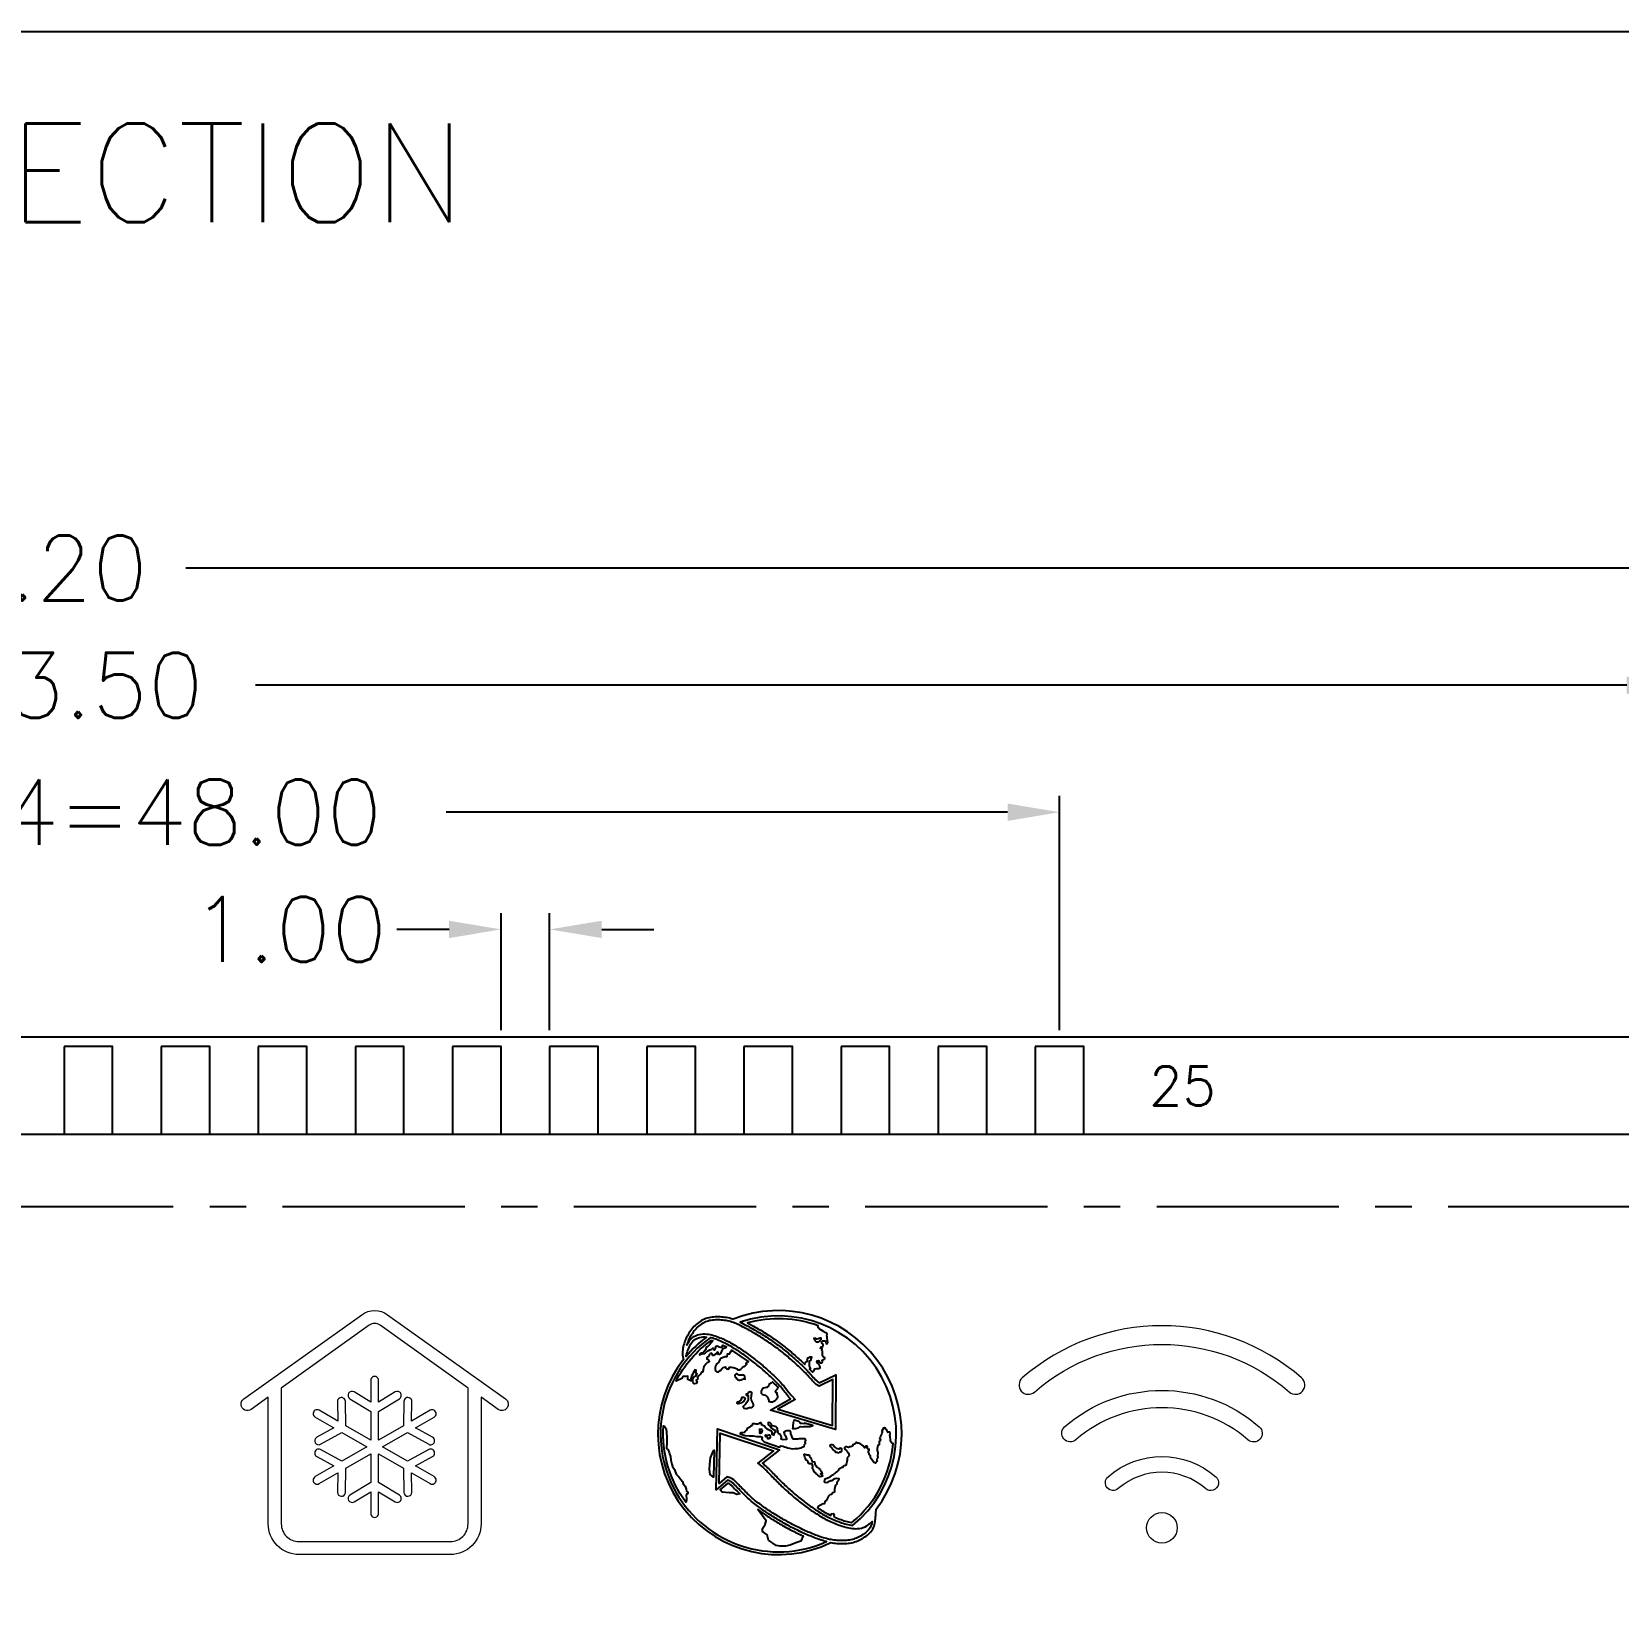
# Model space of a CAD drawing. Header units: millimetres. Extents: x 38 to 574, y 164 to 344.
# Drawn here: x 122.05 to 154.72, y 253.3 to 285.46 of the extents above; entities that cross this region are included whole.
import ezdxf
from ezdxf.enums import TextEntityAlignment as Align

# ---------------------------------------------------------------- set-up
doc = ezdxf.new("R2010")
doc.units = ezdxf.units.MM
doc.header["$LTSCALE"] = 3
doc.linetypes.add('CENTER', pattern=[2, 1.25, -0.25, 0.25, -0.25])
doc.layers.get('0').update_dxf_attribs({"linetype": 'CONTINUOUS'})
doc.layers.get('DEFPOINTS').update_dxf_attribs({"linetype": 'CONTINUOUS'})
doc.layers.add('DIM', color=3, linetype='CONTINUOUS')
doc.layers.add('DWG', color=7, linetype='CONTINUOUS')
doc.styles.add('ROMAND', font='romans.shx', dxfattribs={"width": 0.85})
doc.styles.add('ROMANS', font='romans.shx')
doc.dimstyles.new('LCDDIM', dxfattribs={"dimtxt": 0.7, "dimasz": 0.56, "dimexe": 0.175, "dimexo": 0.175, "dimgap": 0.14, "dimtad": 0, "dimzin": 0, "dimdsep": 46, "dimtxsty": 'ROMANS', "dimcen": 2.5, "dimadec": 0, "dimazin": 0, "dimtfac": 1, "dimtofl": 0, "dimtmove": 0, "dimatfit": 3, "dimfxl": 0, "dimarcsym": 0})

# ---------------------------------------------------------------- blocks, each defined once
blk = doc.blocks.new('*D5')
at = {"layer": 'DEFPOINTS', "color": 0}
for p in [(143.218, 269.399), (95.218, 264.575), (143.218, 264.575)]:
    blk.add_point(p, dxfattribs=at)
at = {"layer": 'DIM', "color": 0, "lineweight": -2}
for p, q in [((95.218, 264.91), (95.218, 269.734)), ((143.218, 264.91), (143.218, 269.734)), ((96.29, 269.399), (107.847, 269.399)), ((142.146, 269.399), (130.589, 269.399))]:
    blk.add_line(p, q, dxfattribs=at)
at = {"layer": 'DIM', "color": 0}
for points in [[(96.29, 269.577), (96.29, 269.22), (95.218, 269.399)], [(142.146, 269.577), (142.146, 269.22), (143.218, 269.399)]]:
    blk.add_solid(points, dxfattribs=at)
at = {"layer": 'DIM', "color": 0, "insert": (119.218, 269.399), "char_height": 1.34, "attachment_point": 5, "style": 'ROMANS'}
blk.add_mtext('PITCH 2.00X24=48.00', dxfattribs=at)
blk = doc.blocks.new('*D6')
at = {"layer": 'DEFPOINTS', "color": 0}
for p in [(131.718, 266.987), (131.718, 264.575), (132.718, 264.575)]:
    blk.add_point(p, dxfattribs=at)
at = {"layer": 'DIM', "color": 0, "lineweight": -2}
for p, q in [((131.718, 264.91), (131.718, 267.322)), ((132.718, 264.91), (132.718, 267.322)), ((130.646, 266.987), (129.574, 266.987)), ((133.79, 266.987), (134.862, 266.987))]:
    blk.add_line(p, q, dxfattribs=at)
at = {"layer": 'DIM', "color": 0}
for points in [[(130.646, 267.165), (130.646, 266.808), (131.718, 266.987)], [(133.79, 267.165), (133.79, 266.808), (132.718, 266.987)]]:
    blk.add_solid(points, dxfattribs=at)
at = {"layer": 'DIM', "color": 0, "insert": (127.36, 266.987), "char_height": 1.34, "attachment_point": 5, "style": 'ROMANS'}
blk.add_mtext('1.00', dxfattribs=at)
blk = doc.blocks.new('*D16')
at = {"layer": 'DEFPOINTS', "color": 0}
for p in [(155.968, 272.011), (82.468, 261.275), (155.968, 261.275)]:
    blk.add_point(p, dxfattribs=at)
at = {"layer": 'DIM', "color": 0, "lineweight": -2}
for p, q in [((82.468, 261.61), (82.468, 272.346)), ((155.968, 261.61), (155.968, 272.346)), ((83.54, 272.011), (111.771, 272.011)), ((154.896, 272.011), (126.664, 272.011))]:
    blk.add_line(p, q, dxfattribs=at)
at = {"layer": 'DIM', "color": 0}
for points in [[(83.54, 272.189), (83.54, 271.832), (82.468, 272.011)], [(154.896, 272.189), (154.896, 271.832), (155.968, 272.011)]]:
    blk.add_solid(points, dxfattribs=at)
at = {"layer": 'DIM', "color": 0, "insert": (119.218, 272.011), "char_height": 1.34, "attachment_point": 5, "style": 'ROMANS'}
blk.add_mtext('MIN V.A 73.50', dxfattribs=at)
blk = doc.blocks.new('*D17')
at = {"layer": 'DEFPOINTS', "color": 0}
for p in [(157.468, 274.423), (80.968, 264.775), (157.468, 264.775)]:
    blk.add_point(p, dxfattribs=at)
at = {"layer": 'DIM', "color": 0, "lineweight": -2}
for p, q in [((80.968, 265.11), (80.968, 274.758)), ((157.468, 265.11), (157.468, 274.758)), ((82.04, 274.423), (113.207, 274.423)), ((156.396, 274.423), (125.229, 274.423))]:
    blk.add_line(p, q, dxfattribs=at)
at = {"layer": 'DIM', "color": 0}
for points in [[(82.04, 274.601), (82.04, 274.244), (80.968, 274.423)], [(156.396, 274.601), (156.396, 274.244), (157.468, 274.423)]]:
    blk.add_solid(points, dxfattribs=at)
at = {"layer": 'DIM', "color": 0, "insert": (119.218, 274.423), "char_height": 1.34, "attachment_point": 5, "style": 'ROMANS'}
blk.add_mtext('76.50%%p0.20', dxfattribs=at)
blk = doc.blocks.new('DWG')
at = {"layer": 'DWG', "lineweight": 0}
for points in [[(50.688, 36.831), (50.337, 37.081), (50.337, 34.476, -0.414214), (49.707, 33.846), (46.587, 33.846, -0.414214), (45.956, 34.476), (45.956, 37.081), (45.606, 36.831, -1), (45.451, 37.049), (47.88, 38.781, -0.320007), (48.413, 38.781), (50.843, 37.049, -1)], [(50.07, 34.476), (50.07, 37.271), (48.258, 38.564, 0.320007), (48.035, 38.564), (46.223, 37.271), (46.223, 34.476, 0.414214), (46.587, 34.113), (49.707, 34.113, 0.414214)], [(67.234, 37.48, 0.37367), (61.481, 37.48, 1), (61.733, 37.19, -0.37367), (66.982, 37.19, 1)], [(49.37, 35.449), (48.987, 35.67), (49.338, 35.863, 1), (49.259, 36.007), (48.821, 35.766), (48.311, 36.06), (48.821, 36.355), (49.259, 36.114, 1), (49.338, 36.258), (48.987, 36.451), (49.37, 36.672, 1.030478), (49.288, 36.814), (48.905, 36.593), (48.913, 36.992, 1.021645), (48.749, 36.995), (48.739, 36.497), (48.229, 36.202), (48.229, 36.791), (48.656, 37.051, 1), (48.571, 37.191), (48.229, 36.983), (48.229, 37.426, 1.030478), (48.065, 37.426), (48.065, 36.983), (47.722, 37.191, 1), (47.637, 37.051), (48.065, 36.791), (48.065, 36.202), (47.555, 36.497), (47.544, 36.997, 1), (47.38, 36.993), (47.388, 36.593), (47.005, 36.814, 1.030478), (46.923, 36.672), (47.306, 36.451), (46.955, 36.258, 1), (47.034, 36.114), (47.473, 36.355), (47.982, 36.06), (47.473, 35.766), (47.034, 36.007, 1), (46.955, 35.863), (47.306, 35.67), (46.923, 35.449, 1.030478), (47.005, 35.306), (47.388, 35.528), (47.38, 35.127, 1), (47.544, 35.124), (47.555, 35.624), (48.065, 35.918), (48.065, 35.329), (47.637, 35.07, 1), (47.722, 34.93), (48.065, 35.137), (48.065, 34.695, 1.030478), (48.229, 34.695), (48.229, 35.137), (48.571, 34.93, 1.003444), (48.656, 35.07), (48.229, 35.329), (48.229, 35.918), (48.739, 35.624), (48.749, 35.124, 1), (48.913, 35.127), (48.905, 35.528), (49.288, 35.306, 1.030478)], [(66.127, 36.206, 0.37367), (62.587, 36.206, -1), (62.354, 36.475, -0.37367), (66.361, 36.475, -1)], [(65.256, 35.203, 0.37367), (63.458, 35.203, -1), (63.247, 35.446, -0.37367), (65.467, 35.446, -1)]]:
    blk.add_lwpolyline(points, format="xyb", close=True, dxfattribs=at)
at = {"layer": 'DWG'}
for points in [[(55.425, 38.715), (55.392, 38.721), (55.359, 38.726), (55.326, 38.73), (55.293, 38.733), (55.26, 38.735), (55.226, 38.736), (55.193, 38.736), (55.159, 38.735), (55.126, 38.733), (55.093, 38.73), (55.06, 38.726), (55.027, 38.719), (54.994, 38.712), (54.963, 38.702), (54.937, 38.691), (54.907, 38.677), (54.877, 38.661), (54.849, 38.643), (54.821, 38.624), (54.795, 38.604), (54.77, 38.582), (54.745, 38.56), (54.722, 38.536), (54.699, 38.511), (54.677, 38.486), (54.657, 38.459), (54.637, 38.432), (54.619, 38.404), (54.602, 38.376), (54.585, 38.347), (54.57, 38.317), (54.556, 38.287), (54.543, 38.256), (54.531, 38.225), (54.528, 38.217), (54.518, 38.185), (54.509, 38.153), (54.501, 38.12), (54.495, 38.088), (54.491, 38.054), (54.488, 38.021), (54.487, 37.988), (54.488, 37.954), (54.492, 37.921), (54.499, 37.889), (54.508, 37.861, 0.794375), (57.538, 34.091), (57.567, 34.086), (57.6, 34.082), (57.633, 34.078), (57.666, 34.074), (57.699, 34.072), (57.733, 34.07), (57.766, 34.07), (57.8, 34.07), (57.833, 34.072), (57.866, 34.074), (57.9, 34.078), (57.933, 34.082), (57.965, 34.088), (57.998, 34.096), (58.03, 34.105), (58.062, 34.115), (58.093, 34.127), (58.124, 34.14), (58.153, 34.155), (58.182, 34.171), (58.211, 34.189), (58.239, 34.207), (58.266, 34.226), (58.293, 34.246), (58.318, 34.268), (58.342, 34.292), (58.364, 34.316), (58.384, 34.343), (58.402, 34.371), (58.418, 34.401), (58.43, 34.432), (58.44, 34.463), (58.445, 34.488), (58.45, 34.521), (58.455, 34.554), (58.458, 34.587), (58.461, 34.621), (58.464, 34.654), (58.466, 34.687), (58.468, 34.721), (58.47, 34.754), (58.471, 34.778, 0.762052), (55.526, 38.688), (55.522, 38.69), (55.49, 38.699), (55.458, 38.707)], [(55.686, 38.619), (55.715, 38.605), (55.745, 38.59), (55.775, 38.574), (55.805, 38.559), (55.834, 38.544), (55.864, 38.528), (55.893, 38.512), (55.922, 38.496), (55.951, 38.479), (55.98, 38.463), (56.009, 38.446), (56.038, 38.429), (56.067, 38.412), (56.095, 38.395), (56.124, 38.377), (56.152, 38.359), (56.18, 38.341), (56.208, 38.323), (56.236, 38.305), (56.264, 38.286), (56.292, 38.268), (56.319, 38.249), (56.347, 38.23), (56.374, 38.211), (56.401, 38.191), (56.428, 38.171), (56.455, 38.152), (56.482, 38.132), (56.508, 38.111), (56.535, 38.091), (56.561, 38.071), (56.587, 38.05), (56.613, 38.029), (56.639, 38.008), (56.665, 37.987), (56.691, 37.965), (56.716, 37.944), (56.742, 37.922), (56.767, 37.9), (56.792, 37.878), (56.817, 37.856), (56.842, 37.834), (56.866, 37.811), (56.891, 37.788), (56.915, 37.766), (56.94, 37.743), (56.964, 37.72), (56.988, 37.697), (57.012, 37.673), (57.036, 37.65), (57.059, 37.626), (57.083, 37.602), (57.092, 37.593), (57.115, 37.568), (57.137, 37.543), (57.158, 37.518), (57.179, 37.492), (57.201, 37.467), (57.224, 37.442), (57.248, 37.419), (57.274, 37.398), (57.302, 37.38), (57.644, 37.546), (57.634, 36.419), (56.296, 36.819), (56.706, 37.051), (56.69, 37.068), (56.668, 37.093), (56.646, 37.119), (56.625, 37.145), (56.604, 37.171), (56.584, 37.197), (56.563, 37.224), (56.543, 37.25), (56.522, 37.276), (56.5, 37.302), (56.479, 37.327), (56.457, 37.352), (56.44, 37.369), (56.417, 37.393), (56.393, 37.417), (56.369, 37.441), (56.345, 37.464), (56.321, 37.487), (56.297, 37.509), (56.272, 37.532), (56.247, 37.554), (56.222, 37.577), (56.197, 37.599), (56.172, 37.621), (56.147, 37.643), (56.122, 37.665), (56.096, 37.686), (56.071, 37.708), (56.045, 37.729), (56.019, 37.75), (55.993, 37.771), (55.967, 37.792), (55.941, 37.813), (55.914, 37.833), (55.888, 37.853), (55.861, 37.874), (55.835, 37.894), (55.808, 37.913), (55.781, 37.933), (55.754, 37.953), (55.726, 37.972), (55.699, 37.991), (55.671, 38.01), (55.643, 38.028), (55.616, 38.047), (55.587, 38.065), (55.559, 38.082), (55.531, 38.1), (55.502, 38.117), (55.473, 38.134), (55.444, 38.15), (55.415, 38.166), (55.385, 38.182), (55.356, 38.197), (55.326, 38.212), (55.295, 38.226), (55.265, 38.24), (55.234, 38.253), (55.203, 38.265), (55.172, 38.276), (55.14, 38.287), (55.108, 38.296), (55.076, 38.305), (55.058, 38.309, 0.90576), (57.447, 34.111), (57.436, 34.113), (57.404, 34.122), (57.372, 34.131), (57.34, 34.141), (57.308, 34.152), (57.298, 34.155), (57.267, 34.166), (57.236, 34.178), (57.205, 34.19), (57.173, 34.202), (57.142, 34.214), (57.112, 34.227), (57.081, 34.24), (57.05, 34.253), (57.019, 34.267), (56.989, 34.28), (56.959, 34.294), (56.928, 34.308), (56.898, 34.323), (56.868, 34.337), (56.838, 34.352), (56.808, 34.367), (56.778, 34.382), (56.749, 34.397), (56.719, 34.412), (56.689, 34.428), (56.66, 34.444), (56.631, 34.46), (56.601, 34.476), (56.572, 34.492), (56.543, 34.509), (56.514, 34.526), (56.486, 34.543), (56.457, 34.56), (56.428, 34.577), (56.4, 34.594), (56.371, 34.612), (56.343, 34.63), (56.315, 34.647), (56.287, 34.666), (56.259, 34.684), (56.231, 34.702), (56.203, 34.721), (56.176, 34.74), (56.148, 34.759), (56.121, 34.778), (56.094, 34.797), (56.066, 34.817), (56.04, 34.836), (56.013, 34.856), (55.986, 34.876), (55.96, 34.897), (55.958, 34.898), (55.932, 34.919), (55.906, 34.94), (55.881, 34.962), (55.856, 34.984), (55.831, 35.006), (55.807, 35.029), (55.783, 35.053), (55.759, 35.076), (55.736, 35.1), (55.712, 35.124), (55.689, 35.148), (55.666, 35.172), (55.642, 35.195), (55.619, 35.219), (55.599, 35.24), (55.576, 35.264), (55.552, 35.288), (55.529, 35.311), (55.503, 35.333), (55.476, 35.352), (55.446, 35.368), (55.414, 35.376), (55.177, 35.174), (55.204, 36.43), (56.485, 35.999), (56.134, 35.726), (56.159, 35.703), (56.184, 35.681), (56.209, 35.659), (56.213, 35.655), (56.238, 35.632), (56.262, 35.609), (56.285, 35.586), (56.309, 35.562), (56.332, 35.538), (56.355, 35.514), (56.378, 35.49), (56.401, 35.466), (56.425, 35.442), (56.448, 35.418), (56.457, 35.408), (56.48, 35.385), (56.504, 35.361), (56.528, 35.338), (56.552, 35.315), (56.576, 35.291), (56.6, 35.269), (56.625, 35.246), (56.649, 35.223), (56.674, 35.201), (56.699, 35.178), (56.724, 35.156), (56.749, 35.134), (56.774, 35.112), (56.8, 35.09), (56.825, 35.069), (56.851, 35.047), (56.876, 35.026), (56.902, 35.005), (56.928, 34.984), (56.955, 34.963), (56.981, 34.943), (57.007, 34.923), (57.034, 34.902), (57.061, 34.882), (57.088, 34.863), (57.115, 34.843), (57.142, 34.824), (57.17, 34.805), (57.197, 34.786), (57.225, 34.768), (57.253, 34.749), (57.281, 34.731), (57.31, 34.714), (57.338, 34.696), (57.367, 34.679), (57.396, 34.663), (57.425, 34.646), (57.454, 34.631), (57.484, 34.615), (57.514, 34.6), (57.544, 34.586), (57.574, 34.572), (57.605, 34.559), (57.636, 34.546), (57.667, 34.534), (57.698, 34.523), (57.699, 34.522), (57.731, 34.511), (57.762, 34.5), (57.794, 34.489), (57.826, 34.479), (57.858, 34.47), (57.89, 34.461), (57.923, 34.454), (57.956, 34.448), (57.989, 34.443), (57.989, 34.443, 0.837913), (55.675, 38.625)], [(57.425, 38.413), (57.403, 38.43), (57.367, 38.452), (57.335, 38.467), (57.304, 38.487), (57.283, 38.509), (57.275, 38.536), (57.281, 38.553, 0.157444), (55.825, 38.613), (55.949, 38.544), (55.979, 38.528), (56.008, 38.511), (56.037, 38.494), (56.066, 38.477), (56.095, 38.46), (56.124, 38.442), (56.153, 38.424), (56.182, 38.406), (56.21, 38.388), (56.239, 38.37), (56.267, 38.351), (56.295, 38.333), (56.323, 38.314), (56.351, 38.295), (56.379, 38.275), (56.406, 38.256), (56.434, 38.236), (56.461, 38.216), (56.488, 38.196), (56.515, 38.176), (56.542, 38.156), (56.569, 38.135), (56.596, 38.114), (56.622, 38.093), (56.648, 38.072), (56.675, 38.051), (56.701, 38.03), (56.727, 38.008), (56.752, 37.986), (56.778, 37.964), (56.803, 37.942), (56.829, 37.92), (56.854, 37.897), (56.879, 37.875), (56.904, 37.852), (56.929, 37.829), (56.954, 37.806), (56.978, 37.783), (57.002, 37.76), (57.002, 37.782), (57.022, 37.815), (57.05, 37.819), (57.059, 37.842), (57.059, 37.859), (57.054, 37.876), (57.063, 37.892), (57.076, 37.895), (57.093, 37.898), (57.117, 37.917), (57.139, 37.917), (57.139, 37.89), (57.125, 37.878), (57.13, 37.849), (57.11, 37.831), (57.092, 37.814), (57.092, 37.723), (57.124, 37.668), (57.1, 37.664), (57.13, 37.634), (57.156, 37.606), (57.164, 37.597), (57.185, 37.618), (57.188, 37.621), (57.211, 37.668), (57.25, 37.674), (57.266, 37.674), (57.299, 37.677), (57.307, 37.679), (57.317, 37.688), (57.319, 37.706), (57.306, 37.736), (57.305, 37.737), (57.286, 37.764), (57.271, 37.777), (57.252, 37.81), (57.261, 37.831), (57.289, 37.837), (57.305, 37.808), (57.313, 37.797), (57.33, 37.793), (57.356, 37.788), (57.366, 37.805), (57.36, 37.845), (57.377, 37.85), (57.396, 37.86), (57.417, 37.874), (57.417, 37.895), (57.391, 37.907), (57.369, 37.933), (57.366, 37.966), (57.367, 38.006), (57.367, 38.033), (57.357, 38.047), (57.363, 38.078), (57.321, 38.096), (57.338, 38.121), (57.362, 38.123), (57.375, 38.129), (57.385, 38.152), (57.385, 38.176), (57.358, 38.19), (57.35, 38.217), (57.376, 38.246), (57.42, 38.245), (57.437, 38.219), (57.445, 38.192), (57.464, 38.182), (57.476, 38.208), (57.466, 38.297), (57.464, 38.319), (57.458, 38.353), (57.464, 38.38), (57.453, 38.403)], [(55.094, 38.248), (55.11, 38.244), (55.071, 38.199), (55.049, 38.165), (55.028, 38.148), (55.001, 38.12), (54.973, 38.104), (54.96, 38.059), (54.918, 38.011), (54.903, 37.999), (54.875, 37.988), (54.858, 37.981), (54.836, 37.956), (54.863, 37.967), (54.892, 37.978), (54.947, 37.984), (54.973, 38.01), (55.011, 38.041), (55.049, 38.056), (55.09, 38.073), (55.108, 38.095), (55.125, 38.09), (55.129, 38.062), (55.154, 38.057), (55.171, 38.107), (55.175, 38.121), (55.18, 38.136), (55.198, 38.14), (55.216, 38.132), (55.241, 38.117), (55.271, 38.112), (55.29, 38.115), (55.302, 38.121), (55.309, 38.132), (55.316, 38.153), (55.389, 38.12), (55.379, 38.1), (55.338, 38.083), (55.312, 38.07), (55.289, 38.034), (55.266, 37.981), (55.242, 37.961), (55.214, 37.966), (55.222, 37.984), (55.218, 38.007), (55.205, 38.009), (55.18, 37.976), (55.147, 37.956), (55.127, 37.94), (55.108, 37.943), (55.101, 37.957), (55.098, 37.974), (55.081, 37.988), (55.056, 37.978), (55.056, 37.978), (55.032, 37.954), (55.028, 37.923), (54.999, 37.907), (54.984, 37.884), (54.984, 37.867), (55.007, 37.867), (55.026, 37.847), (55.032, 37.815), (54.991, 37.794), (54.965, 37.762), (54.926, 37.707), (54.911, 37.657), (54.908, 37.637), (54.898, 37.597), (54.878, 37.596), (54.853, 37.556), (54.819, 37.522), (54.792, 37.49), (54.8, 37.459), (54.77, 37.432), (54.787, 37.388), (54.758, 37.365), (54.73, 37.357), (54.705, 37.376), (54.696, 37.409), (54.699, 37.457), (54.711, 37.486), (54.724, 37.51), (54.757, 37.526), (54.782, 37.555), (54.79, 37.563), (54.767, 37.575), (54.763, 37.601), (54.767, 37.627), (54.767, 37.643), (54.738, 37.647), (54.725, 37.621), (54.715, 37.596), (54.691, 37.548), (54.668, 37.516), (54.655, 37.454), (54.655, 37.422), (54.592, 37.446), (54.597, 37.48), (54.592, 37.516), (54.555, 37.511), (54.492, 37.511), (54.474, 37.469), (54.352, 37.414, -0.118437), (55.076, 38.253)], [(54.844, 38.315), (54.877, 38.321), (54.91, 38.324), (54.944, 38.324), (54.977, 38.322), (54.98, 38.321, 0.058687), (54.558, 37.923), (54.561, 37.934), (54.57, 37.967), (54.579, 37.999), (54.589, 38.031), (54.6, 38.062), (54.613, 38.093), (54.626, 38.124), (54.641, 38.154), (54.642, 38.155), (54.658, 38.184), (54.677, 38.211), (54.699, 38.237), (54.724, 38.259), (54.751, 38.278), (54.781, 38.294), (54.812, 38.306)], [(54.56, 35.081), (54.568, 34.972), (54.551, 34.923, -0.177796), (54.095, 36.493), (54.119, 36.474), (54.146, 36.433), (54.153, 36.359), (54.163, 36.26), (54.161, 36.182), (54.16, 36.115), (54.155, 36.059, 0.003177), (54.158, 36.03), (54.187, 35.999), (54.208, 35.946), (54.221, 35.916), (54.241, 35.863), (54.247, 35.788), (54.268, 35.705), (54.282, 35.659), (54.322, 35.594), (54.357, 35.502), (54.413, 35.444), (54.448, 35.387), (54.488, 35.348), (54.496, 35.299), (54.541, 35.25), (54.564, 35.194), (54.568, 35.151), (54.592, 35.129), (54.596, 35.102)], [(57.395, 34.727), (57.423, 34.711), (57.452, 34.695), (57.48, 34.68), (57.509, 34.665), (57.538, 34.65), (57.543, 34.648), (57.543, 34.649), (57.549, 34.685), (57.592, 34.688), (57.606, 34.667), (57.603, 34.634), (57.605, 34.619), (57.627, 34.61), (57.656, 34.598), (57.686, 34.586), (57.715, 34.576), (57.749, 34.564), (57.781, 34.553), (57.811, 34.542), (57.842, 34.532), (57.873, 34.524), (57.903, 34.516), (57.934, 34.509), (57.965, 34.503), (57.973, 34.502, 0.201417), (58.823, 36.129), (58.793, 36.141), (58.77, 36.176), (58.766, 36.221), (58.76, 36.258), (58.76, 36.266), (58.757, 36.299), (58.761, 36.329), (58.752, 36.362), (58.727, 36.362), (58.711, 36.358), (58.698, 36.376), (58.691, 36.411), (58.674, 36.427), (58.667, 36.449), (58.646, 36.454), (58.623, 36.445), (58.593, 36.392), (58.599, 36.37), (58.587, 36.339), (58.574, 36.306), (58.559, 36.284), (58.553, 36.256), (58.542, 36.224), (58.563, 36.211), (58.557, 36.18), (58.537, 36.17), (58.534, 36.139), (58.532, 36.102), (58.507, 36.093), (58.501, 36.052), (58.493, 36.027), (58.493, 35.982), (58.507, 35.955), (58.505, 35.923), (58.501, 35.884), (58.505, 35.847), (58.495, 35.824), (58.489, 35.792), (58.492, 35.767), (58.46, 35.728), (58.427, 35.737), (58.408, 35.759), (58.396, 35.78), (58.369, 35.818), (58.355, 35.839), (58.356, 35.877), (58.334, 35.896), (58.331, 35.917), (58.314, 35.942), (58.317, 35.966), (58.327, 35.992), (58.326, 36.012), (58.309, 36.007), (58.29, 36.034), (58.292, 36.061), (58.286, 36.077), (58.265, 36.077), (58.256, 36.066), (58.251, 36.048), (58.23, 36.044), (58.219, 36.065), (58.206, 36.082), (58.176, 36.101), (58.155, 36.118), (58.127, 36.129), (58.106, 36.138), (58.086, 36.138), (58.069, 36.159), (58.049, 36.134), (58.041, 36.122), (58.028, 36.115), (57.996, 36.104), (57.986, 36.085), (57.965, 36.067), (57.948, 36.062), (57.923, 36.062), (57.918, 36.052), (57.9, 36.048), (57.881, 36.057), (57.864, 36.06), (57.842, 36.059), (57.824, 36.046), (57.824, 36.034), (57.826, 36.017), (57.841, 36.002), (57.864, 35.985), (57.874, 35.97), (57.886, 35.947), (57.91, 35.927), (57.908, 35.905), (57.917, 35.88), (57.905, 35.86), (57.881, 35.845), (57.874, 35.833), (57.878, 35.819), (57.874, 35.802), (57.874, 35.786), (57.872, 35.768), (57.87, 35.752), (57.861, 35.728), (57.857, 35.707), (57.855, 35.685), (57.828, 35.67), (57.805, 35.668), (57.786, 35.66), (57.786, 35.64), (57.761, 35.635), (57.744, 35.626), (57.718, 35.612), (57.704, 35.6), (57.695, 35.586), (57.688, 35.575), (57.674, 35.561), (57.652, 35.544), (57.639, 35.526), (57.618, 35.513), (57.584, 35.479), (57.544, 35.468), (57.489, 35.426), (57.465, 35.411), (57.439, 35.404), (57.419, 35.395), (57.412, 35.374), (57.403, 35.351), (57.408, 35.338), (57.455, 35.331), (57.485, 35.338), (57.494, 35.35), (57.539, 35.367), (57.563, 35.367), (57.586, 35.382), (57.597, 35.395), (57.622, 35.408), (57.659, 35.419), (57.701, 35.411), (57.701, 35.394), (57.697, 35.366), (57.677, 35.344), (57.664, 35.321), (57.66, 35.293), (57.643, 35.273), (57.627, 35.254), (57.621, 35.215), (57.618, 35.189), (57.617, 35.166), (57.612, 35.131), (57.583, 35.113), (57.554, 35.084), (57.52, 35.071), (57.494, 35.047), (57.47, 35.008), (57.449, 34.963), (57.42, 34.942), (57.404, 34.887), (57.386, 34.891), (57.355, 34.882), (57.328, 34.864), (57.279, 34.837), (57.262, 34.81), (57.283, 34.796), (57.311, 34.778), (57.339, 34.761), (57.367, 34.744)]]:
    blk.add_lwpolyline(points, format="xyb", close=True, dxfattribs=at)
for points in [[(55.288, 38.672), (55.257, 38.674), (55.225, 38.675), (55.194, 38.675), (55.162, 38.674), (55.131, 38.672), (55.1, 38.669), (55.07, 38.665), (55.04, 38.659), (55.011, 38.652), (54.983, 38.644), (54.961, 38.635), (54.934, 38.623), (54.908, 38.608), (54.883, 38.592), (54.858, 38.575), (54.834, 38.556), (54.81, 38.537), (54.788, 38.516), (54.766, 38.494), (54.745, 38.471), (54.725, 38.447), (54.706, 38.423), (54.688, 38.397), (54.671, 38.372), (54.654, 38.345), (54.639, 38.318), (54.625, 38.29), (54.612, 38.262), (54.6, 38.233), (54.589, 38.204), (54.586, 38.197), (54.577, 38.167), (54.573, 38.154), (54.586, 38.181), (54.588, 38.185), (54.607, 38.217), (54.629, 38.249), (54.656, 38.28), (54.686, 38.307), (54.719, 38.33), (54.755, 38.35), (54.792, 38.365), (54.831, 38.375), (54.869, 38.382), (54.908, 38.385), (54.945, 38.385), (54.983, 38.383), (55.019, 38.378), (55.055, 38.372), (55.09, 38.364), (55.124, 38.355), (55.158, 38.345), (55.192, 38.334), (55.225, 38.322), (55.257, 38.309), (55.289, 38.296), (55.321, 38.282), (55.352, 38.267), (55.383, 38.252), (55.414, 38.236), (55.444, 38.22), (55.474, 38.204), (55.504, 38.187), (55.533, 38.17), (55.562, 38.152), (55.591, 38.134), (55.62, 38.116), (55.649, 38.098), (55.677, 38.079), (55.705, 38.06), (55.733, 38.041), (55.761, 38.022), (55.789, 38.002), (55.817, 37.983), (55.844, 37.963), (55.871, 37.943), (55.898, 37.923), (55.925, 37.902), (55.952, 37.881), (55.979, 37.861), (56.005, 37.84), (56.031, 37.819), (56.058, 37.797), (56.084, 37.776), (56.11, 37.755), (56.136, 37.733), (56.161, 37.711), (56.187, 37.689), (56.213, 37.667), (56.238, 37.645), (56.263, 37.622), (56.288, 37.6), (56.313, 37.577), (56.338, 37.554), (56.363, 37.531), (56.388, 37.508), (56.412, 37.484), (56.436, 37.461), (56.461, 37.436), (56.485, 37.412), (56.502, 37.393), (56.525, 37.367), (56.547, 37.341), (56.569, 37.315), (56.591, 37.288), (56.612, 37.261), (56.632, 37.235), (56.632, 37.235), (56.653, 37.209), (56.673, 37.183), (56.693, 37.158), (56.714, 37.133), (56.735, 37.11), (56.805, 37.036), (56.451, 36.836), (57.573, 36.501), (57.582, 37.448), (57.298, 37.31), (57.238, 37.348), (57.207, 37.373), (57.18, 37.399), (57.155, 37.426), (57.133, 37.452), (57.111, 37.478), (57.09, 37.504), (57.069, 37.528), (57.048, 37.551), (57.039, 37.56), (57.016, 37.583), (56.993, 37.606), (56.969, 37.629), (56.945, 37.653), (56.922, 37.676), (56.898, 37.698), (56.874, 37.721), (56.849, 37.744), (56.825, 37.766), (56.801, 37.788), (56.776, 37.81), (56.751, 37.832), (56.727, 37.854), (56.702, 37.876), (56.677, 37.897), (56.651, 37.918), (56.626, 37.939), (56.601, 37.96), (56.575, 37.981), (56.549, 38.002), (56.523, 38.022), (56.497, 38.043), (56.471, 38.063), (56.445, 38.083), (56.418, 38.102), (56.392, 38.122), (56.365, 38.141), (56.338, 38.161), (56.311, 38.18), (56.284, 38.198), (56.257, 38.217), (56.23, 38.236), (56.202, 38.254), (56.175, 38.272), (56.147, 38.29), (56.119, 38.308), (56.091, 38.325), (56.063, 38.342), (56.035, 38.359), (56.007, 38.376), (55.978, 38.393), (55.95, 38.41), (55.921, 38.426), (55.892, 38.442), (55.864, 38.458), (55.835, 38.474), (55.805, 38.489), (55.776, 38.505), (55.747, 38.52), (55.718, 38.535), (55.688, 38.55), (55.659, 38.565), (55.629, 38.579), (55.599, 38.593), (55.59, 38.598), (55.561, 38.61), (55.533, 38.621), (55.504, 38.631), (55.474, 38.64), (55.444, 38.648), (55.413, 38.655), (55.382, 38.66), (55.351, 38.665), (55.32, 38.669)], [(57.207, 38.248), (57.233, 38.232), (57.241, 38.22), (57.264, 38.224), (57.277, 38.218), (57.301, 38.231), (57.31, 38.247), (57.339, 38.279), (57.34, 38.298), (57.318, 38.3), (57.279, 38.282), (57.25, 38.28), (57.221, 38.298), (57.187, 38.29)], [(55.58, 37.682), (55.609, 37.665), (55.626, 37.65), (55.658, 37.645), (55.659, 37.645), (55.684, 37.659), (55.697, 37.676), (55.719, 37.698), (55.748, 37.715), (55.776, 37.732), (55.783, 37.736), (55.81, 37.763), (55.788, 37.776), (55.806, 37.801), (55.843, 37.816), (55.502, 38.052), (55.489, 38.042), (55.487, 38.019), (55.46, 38.007), (55.456, 37.966), (55.404, 37.966), (55.398, 37.914), (55.361, 37.912), (55.32, 37.9), (55.276, 37.88), (55.251, 37.854), (55.224, 37.801), (55.185, 37.77), (55.183, 37.748), (55.167, 37.725), (55.156, 37.698), (55.16, 37.654), (55.168, 37.625), (55.193, 37.605), (55.218, 37.601), (55.243, 37.618), (55.274, 37.638), (55.292, 37.665), (55.323, 37.696), (55.374, 37.707), (55.379, 37.679), (55.395, 37.665), (55.419, 37.661), (55.442, 37.666), (55.456, 37.699), (55.487, 37.703), (55.522, 37.698), (55.536, 37.698), (55.557, 37.69)], [(55.746, 37.536), (55.728, 37.54), (55.694, 37.54), (55.68, 37.54), (55.647, 37.536), (55.636, 37.547), (55.61, 37.563), (55.59, 37.563), (55.566, 37.537), (55.57, 37.499), (55.589, 37.481), (55.597, 37.462), (55.619, 37.445), (55.655, 37.434), (55.664, 37.435), (55.696, 37.442), (55.707, 37.45), (55.739, 37.461), (55.777, 37.457), (55.769, 37.499), (55.766, 37.51)], [(56.338, 36.987), (56.368, 37.001), (56.392, 37.017), (56.415, 37.037), (56.431, 37.058), (56.447, 37.075), (56.446, 37.098), (56.443, 37.126), (56.437, 37.142), (56.437, 37.169), (56.417, 37.177), (56.401, 37.214), (56.427, 37.242), (56.439, 37.259), (56.452, 37.281), (56.441, 37.294), (56.42, 37.318), (56.404, 37.335), (56.381, 37.358), (56.358, 37.382), (56.338, 37.401), (56.334, 37.394), (56.322, 37.379), (56.27, 37.353), (56.261, 37.319), (56.245, 37.304), (56.228, 37.286), (56.216, 37.283), (56.183, 37.277), (56.15, 37.271), (56.132, 37.262), (56.123, 37.249), (56.112, 37.222), (56.108, 37.205), (56.103, 37.172), (56.103, 37.17), (56.123, 37.146), (56.126, 37.143), (56.157, 37.131), (56.186, 37.124), (56.225, 37.101), (56.236, 37.085), (56.25, 37.052), (56.261, 37.018), (56.265, 36.995), (56.299, 36.988), (56.303, 36.987), (56.336, 36.987)], [(55.724, 36.984), (55.697, 36.964), (55.69, 36.958), (55.658, 36.951), (55.632, 36.95), (55.606, 36.968), (55.617, 36.987), (55.648, 36.995), (55.672, 37.008), (55.692, 37.023), (55.711, 37.087), (55.74, 37.087), (55.777, 37.058), (55.771, 37.029), (55.748, 37)], [(55.896, 37.02), (55.918, 36.983), (55.933, 36.953), (55.938, 36.938), (55.939, 36.92), (55.937, 36.901), (55.922, 36.879), (55.896, 36.867), (55.856, 36.864), (55.822, 36.849), (55.816, 36.846), (55.793, 36.841), (55.761, 36.849), (55.754, 36.852), (55.732, 36.877), (55.751, 36.905), (55.758, 36.912), (55.781, 36.938), (55.796, 36.954), (55.812, 36.983), (55.823, 37), (55.836, 37.022), (55.845, 37.032), (55.843, 37.068), (55.846, 37.107), (55.846, 37.115), (55.826, 37.115), (55.801, 37.128), (55.805, 37.151), (55.825, 37.149), (55.834, 37.159), (55.846, 37.171), (55.846, 37.184), (55.86, 37.197), (55.878, 37.201), (55.904, 37.188), (55.909, 37.171), (55.907, 37.155), (55.896, 37.132), (55.896, 37.104), (55.893, 37.067)], [(56.781, 36.601), (56.769, 36.574), (56.767, 36.568), (56.762, 36.535), (56.76, 36.509), (56.759, 36.489), (56.754, 36.456), (56.753, 36.439), (56.779, 36.439), (56.812, 36.44), (56.816, 36.44), (56.848, 36.449), (56.872, 36.456), (56.915, 36.481), (56.953, 36.476), (56.981, 36.481), (57.03, 36.483), (57.073, 36.48), (57.074, 36.479), (57.108, 36.48), (57.13, 36.485), (57.155, 36.493), (57.169, 36.5), (56.997, 36.551), (56.988, 36.536), (56.948, 36.539), (56.917, 36.542), (56.886, 36.575), (56.884, 36.585), (56.791, 36.613)], [(58.349, 34.402), (58.334, 34.378), (58.317, 34.355), (58.297, 34.334), (58.276, 34.313), (58.254, 34.294), (58.23, 34.275), (58.205, 34.257), (58.179, 34.241), (58.151, 34.224), (58.124, 34.209), (58.097, 34.196), (58.07, 34.183), (58.042, 34.173), (58.013, 34.163), (57.983, 34.155), (57.953, 34.148), (57.923, 34.143), (57.892, 34.138), (57.861, 34.135), (57.829, 34.133), (57.798, 34.131), (57.766, 34.131), (57.735, 34.132), (57.703, 34.133), (57.671, 34.135), (57.64, 34.138), (57.608, 34.142), (57.576, 34.147), (57.545, 34.152), (57.513, 34.158), (57.482, 34.165), (57.451, 34.173), (57.42, 34.181), (57.389, 34.19), (57.359, 34.199), (57.328, 34.21), (57.319, 34.213), (57.288, 34.224), (57.257, 34.235), (57.227, 34.247), (57.196, 34.259), (57.165, 34.271), (57.135, 34.284), (57.105, 34.296), (57.074, 34.309), (57.044, 34.323), (57.014, 34.336), (56.984, 34.35), (56.954, 34.364), (56.924, 34.378), (56.895, 34.392), (56.865, 34.407), (56.836, 34.421), (56.806, 34.436), (56.777, 34.451), (56.747, 34.467), (56.718, 34.482), (56.689, 34.498), (56.66, 34.514), (56.631, 34.53), (56.603, 34.546), (56.574, 34.562), (56.545, 34.579), (56.517, 34.595), (56.488, 34.612), (56.46, 34.629), (56.432, 34.646), (56.404, 34.664), (56.376, 34.681), (56.348, 34.699), (56.32, 34.717), (56.292, 34.735), (56.265, 34.753), (56.238, 34.772), (56.21, 34.79), (56.183, 34.809), (56.156, 34.828), (56.129, 34.847), (56.102, 34.866), (56.076, 34.886), (56.049, 34.905), (56.023, 34.925), (55.997, 34.945), (55.996, 34.946), (55.97, 34.966), (55.945, 34.987), (55.921, 35.008), (55.897, 35.029), (55.873, 35.051), (55.849, 35.074), (55.826, 35.096), (55.802, 35.12), (55.779, 35.143), (55.756, 35.167), (55.733, 35.19), (55.733, 35.19), (55.709, 35.214), (55.686, 35.238), (55.662, 35.262), (55.643, 35.282), (55.62, 35.306), (55.596, 35.331), (55.57, 35.356), (55.541, 35.381), (55.508, 35.405), (55.468, 35.425), (55.399, 35.444), (55.241, 35.309), (55.263, 36.345), (56.358, 35.978), (56.039, 35.729), (56.119, 35.657), (56.144, 35.635), (56.168, 35.614), (56.172, 35.61), (56.195, 35.588), (56.219, 35.566), (56.242, 35.542), (56.265, 35.519), (56.288, 35.495), (56.311, 35.472), (56.334, 35.447), (56.357, 35.423), (56.381, 35.399), (56.404, 35.375), (56.413, 35.365), (56.437, 35.341), (56.461, 35.318), (56.485, 35.294), (56.51, 35.27), (56.534, 35.247), (56.559, 35.224), (56.583, 35.201), (56.608, 35.178), (56.633, 35.155), (56.658, 35.133), (56.683, 35.11), (56.709, 35.088), (56.734, 35.066), (56.76, 35.044), (56.786, 35.022), (56.812, 35), (56.838, 34.979), (56.864, 34.957), (56.89, 34.936), (56.917, 34.915), (56.943, 34.894), (56.97, 34.874), (56.997, 34.853), (57.024, 34.833), (57.052, 34.813), (57.079, 34.793), (57.107, 34.774), (57.135, 34.754), (57.163, 34.735), (57.191, 34.716), (57.22, 34.698), (57.249, 34.68), (57.277, 34.661), (57.307, 34.644), (57.336, 34.626), (57.366, 34.609), (57.396, 34.593), (57.426, 34.576), (57.456, 34.561), (57.487, 34.545), (57.518, 34.53), (57.549, 34.516), (57.581, 34.502), (57.613, 34.489), (57.646, 34.476), (57.678, 34.465), (57.679, 34.465), (57.71, 34.453), (57.71, 34.453), (57.742, 34.442), (57.775, 34.431), (57.808, 34.421), (57.842, 34.411), (57.876, 34.402), (57.91, 34.394), (57.946, 34.388), (57.981, 34.382), (58.018, 34.379), (58.055, 34.377), (58.092, 34.378), (58.13, 34.382), (58.169, 34.389), (58.207, 34.399), (58.244, 34.414), (58.279, 34.434), (58.3, 34.448), (58.329, 34.47), (58.358, 34.494), (58.385, 34.521), (58.389, 34.526), (58.385, 34.499), (58.381, 34.479), (58.373, 34.452), (58.362, 34.427)], [(56.719, 36.027), (56.751, 36.02), (56.752, 36.02), (56.804, 36.03), (56.867, 36.03), (56.922, 36.041), (56.964, 36.059), (56.99, 36.072), (56.996, 36.109), (57.019, 36.132), (57.011, 36.164), (57.022, 36.195), (57.009, 36.224), (56.938, 36.227), (56.905, 36.23), (56.891, 36.227), (56.858, 36.221), (56.822, 36.219), (56.765, 36.219), (56.749, 36.242), (56.733, 36.3), (56.718, 36.329), (56.715, 36.363), (56.705, 36.389), (56.629, 36.389), (56.6, 36.384), (56.574, 36.363), (56.589, 36.316), (56.603, 36.286), (56.61, 36.271), (56.626, 36.245), (56.626, 36.211), (56.555, 36.206), (56.518, 36.219), (56.521, 36.266), (56.498, 36.321), (56.459, 36.328), (56.441, 36.42), (56.444, 36.432), (56.437, 36.45), (56.414, 36.473), (56.406, 36.476), (56.374, 36.485), (56.341, 36.494), (56.33, 36.497), (56.311, 36.536), (56.288, 36.554), (56.248, 36.56), (56.248, 36.531), (56.264, 36.505), (56.288, 36.489), (56.309, 36.455), (56.34, 36.436), (56.366, 36.416), (56.366, 36.415), (56.393, 36.405), (56.402, 36.36), (56.377, 36.36), (56.37, 36.351), (56.363, 36.335), (56.366, 36.304), (56.338, 36.308), (56.334, 36.323), (56.335, 36.336), (56.335, 36.342), (56.335, 36.349), (56.333, 36.359), (56.325, 36.38), (56.316, 36.388), (56.307, 36.392), (56.287, 36.396), (56.277, 36.398), (56.268, 36.406), (56.257, 36.414), (56.244, 36.418), (56.236, 36.421), (56.228, 36.435), (56.188, 36.469), (56.175, 36.487), (56.155, 36.496), (56.115, 36.513), (56.12, 36.533), (56.114, 36.545), (56.108, 36.557), (56.098, 36.557), (56.08, 36.552), (56.066, 36.546), (56.06, 36.538), (56.038, 36.532), (56.001, 36.531), (55.977, 36.534), (55.962, 36.535), (55.945, 36.538), (55.925, 36.534), (55.92, 36.504), (55.893, 36.493), (55.886, 36.484), (55.87, 36.47), (55.846, 36.455), (55.832, 36.448), (55.816, 36.438), (55.8, 36.403), (55.779, 36.381), (55.759, 36.359), (55.721, 36.347), (55.688, 36.347), (55.672, 36.331), (55.779, 36.295), (55.861, 36.29), (55.939, 36.287), (56.013, 36.277), (56.091, 36.274), (56.125, 36.263), (56.117, 36.216), (56.146, 36.187), (56.165, 36.165), (56.486, 36.058), (56.5, 36.08), (56.553, 36.077), (56.589, 36.062), (56.623, 36.054), (56.65, 36.041), (56.686, 36.035)], [(56.129, 36.391), (56.114, 36.364), (56.108, 36.342), (56.086, 36.335), (56.078, 36.351), (56.081, 36.367), (56.082, 36.382), (56.068, 36.404), (56.077, 36.435), (56.116, 36.426)], [(56.288, 36.302), (56.26, 36.305), (56.245, 36.293), (56.236, 36.296), (56.203, 36.303), (56.19, 36.296), (56.202, 36.273), (56.215, 36.272), (56.234, 36.253), (56.234, 36.236), (56.264, 36.237), (56.299, 36.255), (56.299, 36.258)], [(55.065, 35.834), (55.096, 35.918), (55.133, 35.991), (55.139, 35.995), (55.127, 35.44), (55.054, 35.492), (55.044, 35.597), (55.049, 35.702)], [(57.654, 36.036), (57.614, 36.059), (57.587, 36.099), (57.567, 36.106), (57.547, 36.101), (57.525, 36.095), (57.52, 36.085), (57.522, 36.074), (57.53, 36.06), (57.55, 36.049), (57.561, 36.032), (57.568, 36.023), (57.58, 36.007), (57.592, 36.001), (57.604, 35.995), (57.609, 35.988), (57.623, 35.98), (57.619, 35.972), (57.628, 35.96), (57.634, 35.953), (57.653, 35.95), (57.667, 35.95), (57.678, 35.945), (57.701, 35.942), (57.71, 35.946), (57.725, 35.959), (57.747, 35.955), (57.762, 35.969), (57.764, 35.98), (57.766, 35.998), (57.765, 36.021), (57.755, 36.037), (57.74, 36.03), (57.713, 36.027), (57.708, 36.017), (57.679, 36.023)], [(57.183, 35.586), (57.174, 35.602), (57.159, 35.614), (57.16, 35.631), (57.168, 35.661), (57.158, 35.71), (57.126, 35.714), (57.101, 35.714), (57.077, 35.727), (57.071, 35.745), (57.059, 35.77), (57.059, 35.771), (57.033, 35.791), (57.021, 35.825), (57.007, 35.848), (56.996, 35.876), (56.985, 35.9), (57.006, 35.914), (57.03, 35.906), (57.051, 35.9), (57.081, 35.897), (57.097, 35.884), (57.103, 35.872), (57.118, 35.843), (57.143, 35.802), (57.145, 35.774), (57.154, 35.761), (57.2, 35.755), (57.21, 35.702), (57.216, 35.7), (57.234, 35.676), (57.257, 35.646), (57.293, 35.615), (57.32, 35.595), (57.322, 35.592), (57.34, 35.563), (57.357, 35.535), (57.366, 35.516), (57.359, 35.511), (57.326, 35.506), (57.342, 35.494), (57.369, 35.473), (57.369, 35.456), (57.35, 35.449), (57.323, 35.445), (57.298, 35.459), (57.272, 35.479), (57.249, 35.502), (57.234, 35.513), (57.216, 35.537), (57.199, 35.551)], [(55.558, 35.201), (55.579, 35.18), (55.603, 35.156), (55.626, 35.133), (55.649, 35.109), (55.666, 35.092), (55.601, 35.081), (55.528, 35.113), (55.443, 35.113), (55.301, 35.129), (55.263, 35.174), (55.428, 35.315), (55.447, 35.305), (55.469, 35.289), (55.491, 35.27), (55.513, 35.249), (55.535, 35.225)], [(56.606, 34.019), (56.495, 34.019), (56.411, 34.03), (56.259, 34.14), (56.232, 34.25), (56.132, 34.319), (56.132, 34.382), (56.185, 34.461), (56.211, 34.54), (56.035, 34.771), (56.061, 34.752), (56.089, 34.732), (56.116, 34.713), (56.144, 34.694), (56.172, 34.675), (56.2, 34.656), (56.228, 34.637), (56.257, 34.619), (56.285, 34.601), (56.313, 34.582), (56.342, 34.565), (56.371, 34.547), (56.399, 34.529), (56.428, 34.512), (56.457, 34.495), (56.486, 34.478), (56.516, 34.461), (56.545, 34.444), (56.574, 34.427), (56.604, 34.411), (56.634, 34.395), (56.663, 34.379), (56.693, 34.363), (56.723, 34.348), (56.753, 34.332), (56.783, 34.317), (56.813, 34.302), (56.844, 34.287), (56.874, 34.272), (56.905, 34.258), (56.935, 34.244), (56.97, 34.228), (56.921, 34.124), (56.816, 34.087), (56.701, 34.04)]]:
    blk.add_lwpolyline(points, close=True, dxfattribs=at)
at = {"layer": 'DWG', "lineweight": 0}
blk.add_circle((64.357, 34.395), 0.315, dxfattribs=at)

msp = doc.modelspace()

# ---------------------------------------------------------------- linework, layer by layer
msp.add_line((80.968, 262.775), (157.468, 262.775))
for points in [[(213.061, 164.304), (213.061, 285.462), (38.055, 285.462), (38.055, 164.304)], [(80.968, 220.275), (80.968, 264.775), (157.468, 264.775), (157.468, 220.275)], [(122.718, 264.575), (122.718, 262.775), (123.718, 262.775), (123.718, 264.575)], [(124.718, 264.575), (124.718, 262.775), (125.718, 262.775), (125.718, 264.575)], [(126.718, 264.575), (126.718, 262.775), (127.718, 262.775), (127.718, 264.575)], [(128.718, 264.575), (128.718, 262.775), (129.718, 262.775), (129.718, 264.575)], [(130.718, 264.575), (130.718, 262.775), (131.718, 262.775), (131.718, 264.575)], [(132.718, 264.575), (132.718, 262.775), (133.718, 262.775), (133.718, 264.575)], [(134.718, 264.575), (134.718, 262.775), (135.718, 262.775), (135.718, 264.575)], [(136.718, 264.575), (136.718, 262.775), (137.718, 262.775), (137.718, 264.575)], [(138.718, 264.575), (138.718, 262.775), (139.718, 262.775), (139.718, 264.575)], [(140.718, 264.575), (140.718, 262.775), (141.718, 262.775), (141.718, 264.575)], [(142.718, 264.575), (142.718, 262.775), (143.718, 262.775), (143.718, 264.575)]]:
    msp.add_lwpolyline(points, close=True)
at = {"linetype": 'CENTER'}
msp.add_lwpolyline([(83.468, 223.775), (154.968, 223.775, 0.414214), (155.968, 224.775), (155.968, 260.275, 0.414214), (154.968, 261.275), (83.468, 261.275, 0.414214), (82.468, 260.275), (82.468, 224.775, 0.414214)], format="xyb", close=True, dxfattribs=at)

# ---------------------------------------------------------------- block references
at = {"layer": 'DWG'}
msp.add_blockref('DWG', (80.968, 220.275), dxfattribs=at)

# ---------------------------------------------------------------- texts
at = {"ltscale": 0.2, "style": 'ROMAND'}
msp.add_text('VIEWING DIRECTION', height=2.03472, dxfattribs=at).set_placement((105.358, 281.54))
at = {"style": 'ROMANS'}
msp.add_text('25', height=0.804, dxfattribs=at).set_placement((145.748, 263.765), align=Align.MIDDLE)

# ---------------------------------------------------------------- dimensions: what is measured, and where the dimension line sits
at = {"layer": 'DIM'}
dim = msp.add_aligned_dim(p1=(80.968, 264.775), p2=(157.468, 264.775), distance=9.648, text='<>%%p0.20', dimstyle='LCDDIM', override={"dimtxt": 1.34, "dimasz": 1.072, "dimexe": 0.335, "dimexo": 0.335, "dimgap": 0.268, "dimatfit": 0}, dxfattribs=at)
dim.commit()
dim.dimension.update_dxf_attribs({"geometry": '*D17', "text_midpoint": (119.218, 274.423)})
for base, p1, p2, text, picture, middle in [((155.968, 272.011), (82.468, 261.275), (155.968, 261.275), 'MIN V.A <>', '*D16', (119.218, 272.011)), ((143.218, 269.399), (95.218, 264.575), (143.218, 264.575), 'PITCH 2.00X24=<>', '*D5', (119.218, 269.399))]:
    dim = msp.add_linear_dim(base=base, p1=p1, p2=p2, text=text, dimstyle='LCDDIM', override={"dimtxt": 1.34, "dimasz": 1.072, "dimexe": 0.335, "dimexo": 0.335, "dimgap": 0.268, "dimatfit": 0}, dxfattribs=at)
    dim.commit()
    dim.dimension.update_dxf_attribs({"geometry": picture, "text_midpoint": middle})
dim = msp.add_linear_dim(base=(131.718, 266.987), p1=(132.718, 264.575), p2=(131.718, 264.575), dimstyle='LCDDIM', override={"dimtxt": 1.34, "dimasz": 1.072, "dimexe": 0.335, "dimexo": 0.335, "dimgap": 0.268, "dimatfit": 0}, dxfattribs=at)
dim.commit()
dim.dimension.update_dxf_attribs({"geometry": '*D6', "text_midpoint": (127.36, 266.987)})

doc.saveas('drawing.dxf')
